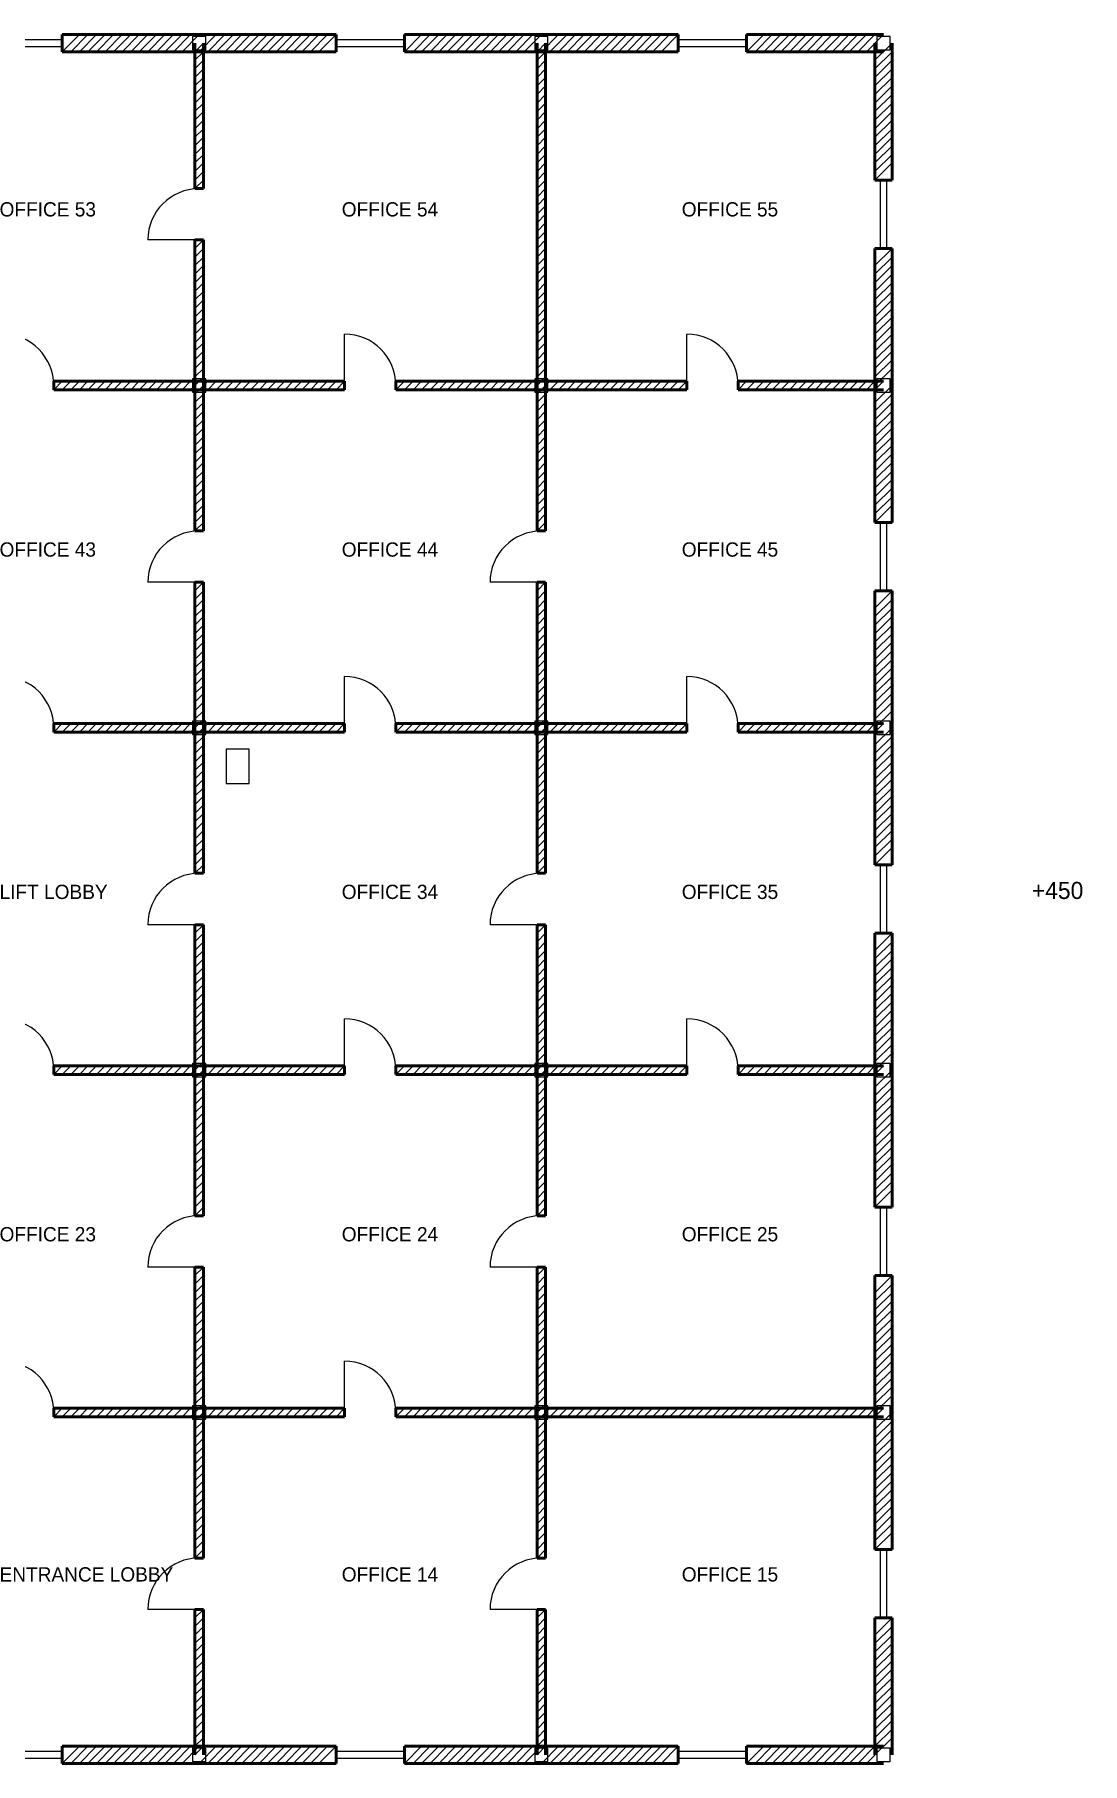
# Model space of a CAD drawing. Header units: millimetres. Extents: x -150 to 161599, y -3335 to 61200.
# Drawn here: x 15114 to 33488, y -150 to 30150 of the extents above; entities that cross this region are included whole.
import ezdxf

# ---------------------------------------------------------------- set-up
doc = ezdxf.new("R2010")
doc.units = ezdxf.units.MM
for name, color, linetype in [('COLUMN', 5, 'CONTINUOUS'), ('DOOR', 3, 'CONTINUOUS'), ('SANITARY', 7, 'CONTINUOUS'), ('TEXT', 6, 'CONTINUOUS'), ('WALL', 4, 'CONTINUOUS'), ('WIND', 2, 'CONTINUOUS')]:
    doc.layers.add(name, color=color, linetype=linetype)

msp = doc.modelspace()

# ---------------------------------------------------------------- linework, layer by layer
at = {"layer": 'COLUMN'}
for points in [[(17885, 29885), (18115, 29885), (18115, 30115), (17885, 30115)], [(23885, 29885), (24115, 29885), (24115, 30115), (23885, 30115)], [(29885, 29885), (30115, 29885), (30115, 30115), (29885, 30115)], [(17885, 23885), (18115, 23885), (18115, 24115), (17885, 24115)], [(23885, 23885), (24115, 23885), (24115, 24115), (23885, 24115)], [(29885, 23885), (30115, 23885), (30115, 24115), (29885, 24115)], [(17885, 17885), (18115, 17885), (18115, 18115), (17885, 18115)], [(23885, 17885), (24115, 17885), (24115, 18115), (23885, 18115)], [(29885, 17885), (30115, 17885), (30115, 18115), (29885, 18115)], [(17885, 11885), (18115, 11885), (18115, 12115), (17885, 12115)], [(23885, 11885), (24115, 11885), (24115, 12115), (23885, 12115)], [(29885, 11885), (30115, 11885), (30115, 12115), (29885, 12115)], [(17885, 5885), (18115, 5885), (18115, 6115), (17885, 6115)], [(23885, 5885), (24115, 5885), (24115, 6115), (23885, 6115)], [(29885, 5885), (30115, 5885), (30115, 6115), (29885, 6115)], [(17885, -115), (18115, -115), (18115, 115), (17885, 115)], [(23885, -115), (24115, -115), (24115, 115), (23885, 115)], [(29885, -115), (30115, -115), (30115, 115), (29885, 115)]]:
    msp.add_lwpolyline(points, close=True, dxfattribs=at)
at = {"layer": 'DOOR'}
for p, q in [((18000, 26550), (17100, 26550)), ((20550, 24000), (20550, 24900)), ((26550, 24000), (26550, 24900)), ((18000, 20550), (17100, 20550)), ((24000, 20550), (23100, 20550)), ((20550, 18000), (20550, 18900)), ((26550, 18000), (26550, 18900)), ((18000, 14550), (17100, 14550)), ((24000, 14550), (23100, 14550)), ((20550, 12000), (20550, 12900)), ((26550, 12000), (26550, 12900)), ((18000, 8550), (17100, 8550)), ((24000, 8550), (23100, 8550)), ((20550, 6000), (20550, 6900)), ((18000, 2550), (17100, 2550)), ((24000, 2550), (23100, 2550))]:
    msp.add_line(p, q, dxfattribs=at)
for centre, start, end in [((18000, 26550), 90, 180), ((14550, 24000), 0, 90), ((20550, 24000), 0, 90), ((26550, 24000), 0, 90), ((18000, 20550), 90, 180), ((24000, 20550), 90, 180), ((14550, 18000), 0, 90), ((20550, 18000), 0, 90), ((26550, 18000), 0, 90), ((18000, 14550), 90, 180), ((24000, 14550), 90, 180), ((14550, 12000), 0, 90), ((20550, 12000), 0, 90), ((26550, 12000), 0, 90), ((18000, 8550), 90, 180), ((24000, 8550), 90, 180), ((14550, 6000), 0, 90), ((20550, 6000), 0, 90), ((18000, 2550), 90, 180), ((24000, 2550), 90, 180)]:
    msp.add_arc(centre, 900, start, end, dxfattribs=at)
at = {"layer": 'SANITARY'}
msp.add_lwpolyline([(18475, 17025), (18875, 17025), (18875, 17625), (18475, 17625)], close=True, dxfattribs=at)
at = {"layer": 'WALL', "lineweight": 50}
for p, q in [((18000, 30150), (15600, 30150)), ((15600, 29850), (15600, 30150)), ((17925, 27450), (17925, 30000)), ((20400, 30150), (18000, 30150)), ((18075, 30000), (18075, 27450)), ((20400, 29850), (20400, 30150)), ((24000, 30150), (21600, 30150)), ((21600, 29850), (21600, 30150)), ((23925, 24000), (23925, 30000)), ((26400, 30150), (24000, 30150)), ((24075, 30000), (24075, 24000)), ((26400, 29850), (26400, 30150)), ((30000, 30150), (27600, 30150)), ((27600, 29850), (27600, 30150)), ((29850, 27600), (29850, 30000)), ((30150, 30000), (30150, 27600)), ((15600, 29850), (18000, 29850)), ((18000, 29850), (20400, 29850)), ((21600, 29850), (24000, 29850)), ((24000, 29850), (26400, 29850)), ((27600, 29850), (30000, 29850)), ((29850, 27600), (30150, 27600)), ((17925, 27450), (18075, 27450)), ((17925, 24000), (17925, 26550)), ((17925, 26550), (18075, 26550)), ((18075, 26550), (18075, 24000)), ((29850, 24000), (29850, 26400)), ((29850, 26400), (30150, 26400)), ((30150, 26400), (30150, 24000)), ((18000, 24075), (15450, 24075)), ((15450, 23925), (15450, 24075)), ((17925, 21450), (17925, 24000)), ((20550, 24075), (18000, 24075)), ((18075, 24000), (18075, 21450)), ((20550, 23925), (20550, 24075)), ((24000, 24075), (21450, 24075)), ((21450, 23925), (21450, 24075)), ((23925, 21450), (23925, 24000)), ((26550, 24075), (24000, 24075)), ((24075, 24000), (24075, 21450)), ((26550, 23925), (26550, 24075)), ((30000, 24075), (27450, 24075)), ((27450, 23925), (27450, 24075)), ((29850, 21600), (29850, 24000)), ((30150, 24000), (30150, 21600)), ((15450, 23925), (18000, 23925)), ((18000, 23925), (20550, 23925)), ((21450, 23925), (24000, 23925)), ((24000, 23925), (26550, 23925)), ((27450, 23925), (30000, 23925)), ((29850, 21600), (30150, 21600)), ((17925, 21450), (18075, 21450)), ((23925, 21450), (24075, 21450)), ((17925, 18000), (17925, 20550)), ((17925, 20550), (18075, 20550)), ((18075, 20550), (18075, 18000)), ((23925, 18000), (23925, 20550)), ((23925, 20550), (24075, 20550)), ((24075, 20550), (24075, 18000)), ((29850, 18000), (29850, 20400)), ((29850, 20400), (30150, 20400)), ((30150, 20400), (30150, 18000)), ((18000, 18075), (15450, 18075)), ((15450, 17925), (15450, 18075)), ((15450, 17925), (18000, 17925)), ((17925, 15450), (17925, 18000)), ((20550, 18075), (18000, 18075)), ((18000, 17925), (20550, 17925)), ((18075, 18000), (18075, 15450)), ((20550, 17925), (20550, 18075)), ((24000, 18075), (21450, 18075)), ((21450, 17925), (21450, 18075)), ((21450, 17925), (24000, 17925)), ((23925, 15450), (23925, 18000)), ((26550, 18075), (24000, 18075)), ((24000, 17925), (26550, 17925)), ((24075, 18000), (24075, 15450)), ((26550, 17925), (26550, 18075)), ((30000, 18075), (27450, 18075)), ((27450, 17925), (27450, 18075)), ((27450, 17925), (30000, 17925)), ((29850, 15600), (29850, 18000)), ((30150, 18000), (30150, 15600)), ((29850, 15600), (30150, 15600)), ((17925, 15450), (18075, 15450)), ((23925, 15450), (24075, 15450)), ((17925, 12000), (17925, 14550)), ((17925, 14550), (18075, 14550)), ((18075, 14550), (18075, 12000)), ((23925, 12000), (23925, 14550)), ((23925, 14550), (24075, 14550)), ((24075, 14550), (24075, 12000)), ((29850, 12000), (29850, 14400)), ((29850, 14400), (30150, 14400)), ((30150, 14400), (30150, 12000)), ((18000, 12075), (15450, 12075)), ((15450, 11925), (15450, 12075)), ((15450, 11925), (18000, 11925)), ((17925, 9450), (17925, 12000)), ((20550, 12075), (18000, 12075)), ((18000, 11925), (20550, 11925)), ((18075, 12000), (18075, 9450)), ((20550, 11925), (20550, 12075)), ((24000, 12075), (21450, 12075)), ((21450, 11925), (21450, 12075)), ((21450, 11925), (24000, 11925)), ((23925, 9450), (23925, 12000)), ((26550, 12075), (24000, 12075)), ((24000, 11925), (26550, 11925)), ((24075, 12000), (24075, 9450)), ((26550, 11925), (26550, 12075)), ((30000, 12075), (27450, 12075)), ((27450, 11925), (27450, 12075)), ((27450, 11925), (30000, 11925)), ((29850, 9600), (29850, 12000)), ((30150, 12000), (30150, 9600)), ((17925, 9450), (18075, 9450)), ((23925, 9450), (24075, 9450)), ((29850, 9600), (30150, 9600)), ((17925, 6000), (17925, 8550)), ((17925, 8550), (18075, 8550)), ((18075, 8550), (18075, 6000)), ((23925, 6000), (23925, 8550)), ((23925, 8550), (24075, 8550)), ((24075, 8550), (24075, 6000)), ((29850, 6000), (29850, 8400)), ((29850, 8400), (30150, 8400)), ((30150, 8400), (30150, 6000)), ((18000, 6075), (15450, 6075)), ((15450, 5925), (15450, 6075)), ((20550, 6075), (18000, 6075)), ((20550, 5925), (20550, 6075)), ((24000, 6075), (21450, 6075)), ((21450, 5925), (21450, 6075)), ((30000, 6075), (24000, 6075)), ((15450, 5925), (18000, 5925)), ((17925, 3450), (17925, 6000)), ((18000, 5925), (20550, 5925)), ((18075, 6000), (18075, 3450)), ((21450, 5925), (24000, 5925)), ((23925, 3450), (23925, 6000)), ((24000, 5925), (30000, 5925)), ((24075, 6000), (24075, 3450)), ((29850, 3600), (29850, 6000)), ((30150, 6000), (30150, 3600)), ((17925, 3450), (18075, 3450)), ((23925, 3450), (24075, 3450)), ((29850, 3600), (30150, 3600)), ((17925, 0), (17925, 2550)), ((17925, 2550), (18075, 2550)), ((18075, 2550), (18075, 0)), ((23925, 0), (23925, 2550)), ((23925, 2550), (24075, 2550)), ((24075, 2550), (24075, 0)), ((29850, 0), (29850, 2400)), ((29850, 2400), (30150, 2400)), ((30150, 2400), (30150, 0)), ((18000, 150), (15600, 150)), ((15600, -150), (15600, 150)), ((20400, 150), (18000, 150)), ((20400, -150), (20400, 150)), ((24000, 150), (21600, 150)), ((21600, -150), (21600, 150)), ((26400, 150), (24000, 150)), ((26400, -150), (26400, 150)), ((30000, 150), (27600, 150)), ((27600, -150), (27600, 150)), ((15600, -150), (18000, -150)), ((18000, -150), (20400, -150)), ((21600, -150), (24000, -150)), ((24000, -150), (26400, -150)), ((27600, -150), (30000, -150))]:
    msp.add_line(p, q, dxfattribs=at)
at = {"layer": 'WALL'}
for p, q in [((15600, 29850), (15900, 30150)), ((15750, 29850), (16050, 30150)), ((15900, 29850), (16200, 30150)), ((16050, 29850), (16350, 30150)), ((16200, 29850), (16500, 30150)), ((16350, 29850), (16650, 30150)), ((16500, 29850), (16800, 30150)), ((16650, 29850), (16950, 30150)), ((16800, 29850), (17100, 30150)), ((16950, 29850), (17250, 30150)), ((17100, 29850), (17400, 30150)), ((17250, 29850), (17550, 30150)), ((17400, 29850), (17700, 30150)), ((17550, 29850), (17850, 30150)), ((17700, 29850), (18000, 30150)), ((17925, 29850), (18075, 30000)), ((18000, 29850), (18300, 30150)), ((18150, 29850), (18450, 30150)), ((18300, 29850), (18600, 30150)), ((18450, 29850), (18750, 30150)), ((18600, 29850), (18900, 30150)), ((18750, 29850), (19050, 30150)), ((18900, 29850), (19200, 30150)), ((19050, 29850), (19350, 30150)), ((19200, 29850), (19500, 30150)), ((19350, 29850), (19650, 30150)), ((19500, 29850), (19800, 30150)), ((19650, 29850), (19950, 30150)), ((19800, 29850), (20100, 30150)), ((19950, 29850), (20250, 30150)), ((20100, 29850), (20400, 30150)), ((21600, 29850), (21900, 30150)), ((21750, 29850), (22050, 30150)), ((21900, 29850), (22200, 30150)), ((22050, 29850), (22350, 30150)), ((22200, 29850), (22500, 30150)), ((22350, 29850), (22650, 30150)), ((22500, 29850), (22800, 30150)), ((22650, 29850), (22950, 30150)), ((22800, 29850), (23100, 30150)), ((22950, 29850), (23250, 30150)), ((23100, 29850), (23400, 30150)), ((23250, 29850), (23550, 30150)), ((23400, 29850), (23700, 30150)), ((23550, 29850), (23850, 30150)), ((23700, 29850), (24000, 30150)), ((23925, 29850), (24075, 30000)), ((24000, 29850), (24300, 30150)), ((24150, 29850), (24450, 30150)), ((24300, 29850), (24600, 30150)), ((24450, 29850), (24750, 30150)), ((24600, 29850), (24900, 30150)), ((24750, 29850), (25050, 30150)), ((24900, 29850), (25200, 30150)), ((25050, 29850), (25350, 30150)), ((25200, 29850), (25500, 30150)), ((25350, 29850), (25650, 30150)), ((25500, 29850), (25800, 30150)), ((25650, 29850), (25950, 30150)), ((25800, 29850), (26100, 30150)), ((25950, 29850), (26250, 30150)), ((26100, 29850), (26400, 30150)), ((27600, 29850), (27900, 30150)), ((27750, 29850), (28050, 30150)), ((27900, 29850), (28200, 30150)), ((28050, 29850), (28350, 30150)), ((28200, 29850), (28500, 30150)), ((28350, 29850), (28650, 30150)), ((28500, 29850), (28800, 30150)), ((28650, 29850), (28950, 30150)), ((28800, 29850), (29100, 30150)), ((28950, 29850), (29250, 30150)), ((29100, 29850), (29400, 30150)), ((29250, 29850), (29550, 30150)), ((29400, 29850), (29700, 30150)), ((29550, 29850), (29850, 30150)), ((29700, 29850), (30000, 30150)), ((29850, 29700), (30150, 30000)), ((17925, 29700), (18075, 29850)), ((17925, 29550), (18075, 29700)), ((23925, 29700), (24075, 29850)), ((23925, 29550), (24075, 29700)), ((29850, 29550), (30150, 29850)), ((29850, 29400), (30150, 29700)), ((17925, 29400), (18075, 29550)), ((17925, 29250), (18075, 29400)), ((23925, 29400), (24075, 29550)), ((23925, 29250), (24075, 29400)), ((29850, 29250), (30150, 29550)), ((29850, 29100), (30150, 29400)), ((17925, 29100), (18075, 29250)), ((17925, 28950), (18075, 29100)), ((23925, 29100), (24075, 29250)), ((23925, 28950), (24075, 29100)), ((29850, 28950), (30150, 29250)), ((29850, 28800), (30150, 29100)), ((17925, 28800), (18075, 28950)), ((17925, 28650), (18075, 28800)), ((23925, 28800), (24075, 28950)), ((23925, 28650), (24075, 28800)), ((29850, 28650), (30150, 28950)), ((29850, 28500), (30150, 28800)), ((17925, 28500), (18075, 28650)), ((17925, 28350), (18075, 28500)), ((23925, 28500), (24075, 28650)), ((23925, 28350), (24075, 28500)), ((29850, 28350), (30150, 28650)), ((29850, 28200), (30150, 28500)), ((17925, 28200), (18075, 28350)), ((17925, 28050), (18075, 28200)), ((23925, 28200), (24075, 28350)), ((23925, 28050), (24075, 28200)), ((29850, 28050), (30150, 28350)), ((29850, 27900), (30150, 28200)), ((17925, 27900), (18075, 28050)), ((17925, 27750), (18075, 27900)), ((23925, 27900), (24075, 28050)), ((23925, 27750), (24075, 27900)), ((29850, 27750), (30150, 28050)), ((29850, 27600), (30150, 27900)), ((17925, 27600), (18075, 27750)), ((17925, 27450), (18075, 27600)), ((23925, 27600), (24075, 27750)), ((23925, 27450), (24075, 27600)), ((23925, 27300), (24075, 27450)), ((23925, 27150), (24075, 27300)), ((23925, 27000), (24075, 27150)), ((23925, 26850), (24075, 27000)), ((23925, 26700), (24075, 26850)), ((23925, 26550), (24075, 26700)), ((17925, 26400), (18075, 26550)), ((17925, 26250), (18075, 26400)), ((23925, 26400), (24075, 26550)), ((23925, 26250), (24075, 26400)), ((29850, 26100), (30150, 26400)), ((17925, 26100), (18075, 26250)), ((17925, 25950), (18075, 26100)), ((23925, 26100), (24075, 26250)), ((23925, 25950), (24075, 26100)), ((29850, 25950), (30150, 26250)), ((29850, 25800), (30150, 26100)), ((17925, 25800), (18075, 25950)), ((17925, 25650), (18075, 25800)), ((23925, 25800), (24075, 25950)), ((23925, 25650), (24075, 25800)), ((29850, 25650), (30150, 25950)), ((29850, 25500), (30150, 25800)), ((17925, 25500), (18075, 25650)), ((17925, 25350), (18075, 25500)), ((23925, 25500), (24075, 25650)), ((23925, 25350), (24075, 25500)), ((29850, 25350), (30150, 25650)), ((29850, 25200), (30150, 25500)), ((17925, 25200), (18075, 25350)), ((17925, 25050), (18075, 25200)), ((23925, 25200), (24075, 25350)), ((23925, 25050), (24075, 25200)), ((29850, 25050), (30150, 25350)), ((29850, 24900), (30150, 25200)), ((17925, 24900), (18075, 25050)), ((17925, 24750), (18075, 24900)), ((23925, 24900), (24075, 25050)), ((23925, 24750), (24075, 24900)), ((29850, 24750), (30150, 25050)), ((29850, 24600), (30150, 24900)), ((17925, 24600), (18075, 24750)), ((17925, 24450), (18075, 24600)), ((23925, 24600), (24075, 24750)), ((23925, 24450), (24075, 24600)), ((29850, 24450), (30150, 24750)), ((29850, 24300), (30150, 24600)), ((17925, 24300), (18075, 24450)), ((17925, 24150), (18075, 24300)), ((23925, 24300), (24075, 24450)), ((23925, 24150), (24075, 24300)), ((29850, 24150), (30150, 24450)), ((29850, 24000), (30150, 24300)), ((15450, 23925), (15600, 24075)), ((15600, 23925), (15750, 24075)), ((15750, 23925), (15900, 24075)), ((15900, 23925), (16050, 24075)), ((16050, 23925), (16200, 24075)), ((16200, 23925), (16350, 24075)), ((16350, 23925), (16500, 24075)), ((16500, 23925), (16650, 24075)), ((16650, 23925), (16800, 24075)), ((16800, 23925), (16950, 24075)), ((16950, 23925), (17100, 24075)), ((17100, 23925), (17250, 24075)), ((17250, 23925), (17400, 24075)), ((17400, 23925), (17550, 24075)), ((17550, 23925), (17700, 24075)), ((17700, 23925), (17850, 24075)), ((17850, 23925), (18000, 24075)), ((17925, 24000), (18075, 24150)), ((17925, 23850), (18075, 24000)), ((18000, 23925), (18150, 24075)), ((18150, 23925), (18300, 24075)), ((18300, 23925), (18450, 24075)), ((18450, 23925), (18600, 24075)), ((18600, 23925), (18750, 24075)), ((18750, 23925), (18900, 24075)), ((18900, 23925), (19050, 24075)), ((19050, 23925), (19200, 24075)), ((19200, 23925), (19350, 24075)), ((19350, 23925), (19500, 24075)), ((19500, 23925), (19650, 24075)), ((19650, 23925), (19800, 24075)), ((19800, 23925), (19950, 24075)), ((19950, 23925), (20100, 24075)), ((20100, 23925), (20250, 24075)), ((20250, 23925), (20400, 24075)), ((20400, 23925), (20550, 24075)), ((21450, 23925), (21600, 24075)), ((21600, 23925), (21750, 24075)), ((21750, 23925), (21900, 24075)), ((21900, 23925), (22050, 24075)), ((22050, 23925), (22200, 24075)), ((22200, 23925), (22350, 24075)), ((22350, 23925), (22500, 24075)), ((22500, 23925), (22650, 24075)), ((22650, 23925), (22800, 24075)), ((22800, 23925), (22950, 24075)), ((22950, 23925), (23100, 24075)), ((23100, 23925), (23250, 24075)), ((23250, 23925), (23400, 24075)), ((23400, 23925), (23550, 24075)), ((23550, 23925), (23700, 24075)), ((23700, 23925), (23850, 24075)), ((23850, 23925), (24000, 24075)), ((23925, 24000), (24075, 24150)), ((23925, 23850), (24075, 24000)), ((24000, 23925), (24150, 24075)), ((24150, 23925), (24300, 24075)), ((24300, 23925), (24450, 24075)), ((24450, 23925), (24600, 24075)), ((24600, 23925), (24750, 24075)), ((24750, 23925), (24900, 24075)), ((24900, 23925), (25050, 24075)), ((25050, 23925), (25200, 24075)), ((25200, 23925), (25350, 24075)), ((25350, 23925), (25500, 24075)), ((25500, 23925), (25650, 24075)), ((25650, 23925), (25800, 24075)), ((25800, 23925), (25950, 24075)), ((25950, 23925), (26100, 24075)), ((26100, 23925), (26250, 24075)), ((26250, 23925), (26400, 24075)), ((26400, 23925), (26550, 24075)), ((27450, 23925), (27600, 24075)), ((27600, 23925), (27750, 24075)), ((27750, 23925), (27900, 24075)), ((27900, 23925), (28050, 24075)), ((28050, 23925), (28200, 24075)), ((28200, 23925), (28350, 24075)), ((28350, 23925), (28500, 24075)), ((28500, 23925), (28650, 24075)), ((28650, 23925), (28800, 24075)), ((28800, 23925), (28950, 24075)), ((28950, 23925), (29100, 24075)), ((29100, 23925), (29250, 24075)), ((29250, 23925), (29400, 24075)), ((29400, 23925), (29550, 24075)), ((29550, 23925), (29700, 24075)), ((29700, 23925), (29850, 24075)), ((29850, 23925), (30000, 24075)), ((29850, 23700), (30150, 24000)), ((17925, 23700), (18075, 23850)), ((17925, 23550), (18075, 23700)), ((23925, 23700), (24075, 23850)), ((23925, 23550), (24075, 23700)), ((29850, 23550), (30150, 23850)), ((29850, 23400), (30150, 23700)), ((17925, 23400), (18075, 23550)), ((17925, 23250), (18075, 23400)), ((23925, 23400), (24075, 23550)), ((23925, 23250), (24075, 23400)), ((29850, 23250), (30150, 23550)), ((29850, 23100), (30150, 23400)), ((17925, 23100), (18075, 23250)), ((17925, 22950), (18075, 23100)), ((23925, 23100), (24075, 23250)), ((23925, 22950), (24075, 23100)), ((29850, 22950), (30150, 23250)), ((29850, 22800), (30150, 23100)), ((17925, 22800), (18075, 22950)), ((17925, 22650), (18075, 22800)), ((23925, 22800), (24075, 22950)), ((23925, 22650), (24075, 22800)), ((29850, 22650), (30150, 22950)), ((29850, 22500), (30150, 22800)), ((17925, 22500), (18075, 22650)), ((17925, 22350), (18075, 22500)), ((23925, 22500), (24075, 22650)), ((23925, 22350), (24075, 22500)), ((29850, 22350), (30150, 22650)), ((29850, 22200), (30150, 22500)), ((17925, 22200), (18075, 22350)), ((17925, 22050), (18075, 22200)), ((23925, 22200), (24075, 22350)), ((23925, 22050), (24075, 22200)), ((29850, 22050), (30150, 22350)), ((29850, 21900), (30150, 22200)), ((17925, 21900), (18075, 22050)), ((17925, 21750), (18075, 21900)), ((23925, 21900), (24075, 22050)), ((23925, 21750), (24075, 21900)), ((29850, 21750), (30150, 22050)), ((29850, 21600), (30150, 21900)), ((17925, 21600), (18075, 21750)), ((17925, 21450), (18075, 21600)), ((23925, 21600), (24075, 21750)), ((23925, 21450), (24075, 21600)), ((17925, 20400), (18075, 20550)), ((17925, 20250), (18075, 20400)), ((23925, 20400), (24075, 20550)), ((23925, 20250), (24075, 20400)), ((29850, 20100), (30150, 20400)), ((17925, 20100), (18075, 20250)), ((17925, 19950), (18075, 20100)), ((23925, 20100), (24075, 20250)), ((23925, 19950), (24075, 20100)), ((29850, 19950), (30150, 20250)), ((29850, 19800), (30150, 20100)), ((17925, 19800), (18075, 19950)), ((17925, 19650), (18075, 19800)), ((23925, 19800), (24075, 19950)), ((23925, 19650), (24075, 19800)), ((29850, 19650), (30150, 19950)), ((29850, 19500), (30150, 19800)), ((17925, 19500), (18075, 19650)), ((17925, 19350), (18075, 19500)), ((23925, 19500), (24075, 19650)), ((23925, 19350), (24075, 19500)), ((29850, 19350), (30150, 19650)), ((29850, 19200), (30150, 19500)), ((17925, 19200), (18075, 19350)), ((17925, 19050), (18075, 19200)), ((23925, 19200), (24075, 19350)), ((23925, 19050), (24075, 19200)), ((29850, 19050), (30150, 19350)), ((29850, 18900), (30150, 19200)), ((17925, 18900), (18075, 19050)), ((17925, 18750), (18075, 18900)), ((23925, 18900), (24075, 19050)), ((23925, 18750), (24075, 18900)), ((29850, 18750), (30150, 19050)), ((29850, 18600), (30150, 18900)), ((17925, 18600), (18075, 18750)), ((17925, 18450), (18075, 18600)), ((23925, 18600), (24075, 18750)), ((23925, 18450), (24075, 18600)), ((29850, 18450), (30150, 18750)), ((29850, 18300), (30150, 18600)), ((17925, 18300), (18075, 18450)), ((17925, 18150), (18075, 18300)), ((23925, 18300), (24075, 18450)), ((23925, 18150), (24075, 18300)), ((29850, 18150), (30150, 18450)), ((29850, 18000), (30150, 18300)), ((15450, 17925), (15600, 18075)), ((15600, 17925), (15750, 18075)), ((15750, 17925), (15900, 18075)), ((15900, 17925), (16050, 18075)), ((16050, 17925), (16200, 18075)), ((16200, 17925), (16350, 18075)), ((16350, 17925), (16500, 18075)), ((16500, 17925), (16650, 18075)), ((16650, 17925), (16800, 18075)), ((16800, 17925), (16950, 18075)), ((16950, 17925), (17100, 18075)), ((17100, 17925), (17250, 18075)), ((17250, 17925), (17400, 18075)), ((17400, 17925), (17550, 18075)), ((17550, 17925), (17700, 18075)), ((17700, 17925), (17850, 18075)), ((17850, 17925), (18000, 18075)), ((17925, 18000), (18075, 18150)), ((17925, 17850), (18075, 18000)), ((18000, 17925), (18150, 18075)), ((18150, 17925), (18300, 18075)), ((18300, 17925), (18450, 18075)), ((18450, 17925), (18600, 18075)), ((18600, 17925), (18750, 18075)), ((18750, 17925), (18900, 18075)), ((18900, 17925), (19050, 18075)), ((19050, 17925), (19200, 18075)), ((19200, 17925), (19350, 18075)), ((19350, 17925), (19500, 18075)), ((19500, 17925), (19650, 18075)), ((19650, 17925), (19800, 18075)), ((19800, 17925), (19950, 18075)), ((19950, 17925), (20100, 18075)), ((20100, 17925), (20250, 18075)), ((20250, 17925), (20400, 18075)), ((20400, 17925), (20550, 18075)), ((21450, 17925), (21600, 18075)), ((21600, 17925), (21750, 18075)), ((21750, 17925), (21900, 18075)), ((21900, 17925), (22050, 18075)), ((22050, 17925), (22200, 18075)), ((22200, 17925), (22350, 18075)), ((22350, 17925), (22500, 18075)), ((22500, 17925), (22650, 18075)), ((22650, 17925), (22800, 18075)), ((22800, 17925), (22950, 18075)), ((22950, 17925), (23100, 18075)), ((23100, 17925), (23250, 18075)), ((23250, 17925), (23400, 18075)), ((23400, 17925), (23550, 18075)), ((23550, 17925), (23700, 18075)), ((23700, 17925), (23850, 18075)), ((23850, 17925), (24000, 18075)), ((23925, 18000), (24075, 18150)), ((23925, 17850), (24075, 18000)), ((24000, 17925), (24150, 18075)), ((24150, 17925), (24300, 18075)), ((24300, 17925), (24450, 18075)), ((24450, 17925), (24600, 18075)), ((24600, 17925), (24750, 18075)), ((24750, 17925), (24900, 18075)), ((24900, 17925), (25050, 18075)), ((25050, 17925), (25200, 18075)), ((25200, 17925), (25350, 18075)), ((25350, 17925), (25500, 18075)), ((25500, 17925), (25650, 18075)), ((25650, 17925), (25800, 18075)), ((25800, 17925), (25950, 18075)), ((25950, 17925), (26100, 18075)), ((26100, 17925), (26250, 18075)), ((26250, 17925), (26400, 18075)), ((26400, 17925), (26550, 18075)), ((27450, 17925), (27600, 18075)), ((27600, 17925), (27750, 18075)), ((27750, 17925), (27900, 18075)), ((27900, 17925), (28050, 18075)), ((28050, 17925), (28200, 18075)), ((28200, 17925), (28350, 18075)), ((28350, 17925), (28500, 18075)), ((28500, 17925), (28650, 18075)), ((28650, 17925), (28800, 18075)), ((28800, 17925), (28950, 18075)), ((28950, 17925), (29100, 18075)), ((29100, 17925), (29250, 18075)), ((29250, 17925), (29400, 18075)), ((29400, 17925), (29550, 18075)), ((29550, 17925), (29700, 18075)), ((29700, 17925), (29850, 18075)), ((29850, 17925), (30000, 18075)), ((29850, 17700), (30150, 18000)), ((17925, 17700), (18075, 17850)), ((17925, 17550), (18075, 17700)), ((23925, 17700), (24075, 17850)), ((23925, 17550), (24075, 17700)), ((29850, 17550), (30150, 17850)), ((29850, 17400), (30150, 17700)), ((17925, 17400), (18075, 17550)), ((17925, 17250), (18075, 17400)), ((23925, 17400), (24075, 17550)), ((23925, 17250), (24075, 17400)), ((29850, 17250), (30150, 17550)), ((29850, 17100), (30150, 17400)), ((17925, 17100), (18075, 17250)), ((17925, 16950), (18075, 17100)), ((23925, 17100), (24075, 17250)), ((23925, 16950), (24075, 17100)), ((29850, 16950), (30150, 17250)), ((29850, 16800), (30150, 17100)), ((17925, 16800), (18075, 16950)), ((17925, 16650), (18075, 16800)), ((23925, 16800), (24075, 16950)), ((23925, 16650), (24075, 16800)), ((29850, 16650), (30150, 16950)), ((29850, 16500), (30150, 16800)), ((17925, 16500), (18075, 16650)), ((17925, 16350), (18075, 16500)), ((23925, 16500), (24075, 16650)), ((23925, 16350), (24075, 16500)), ((29850, 16350), (30150, 16650)), ((29850, 16200), (30150, 16500)), ((17925, 16200), (18075, 16350)), ((17925, 16050), (18075, 16200)), ((23925, 16200), (24075, 16350)), ((23925, 16050), (24075, 16200)), ((29850, 16050), (30150, 16350)), ((29850, 15900), (30150, 16200)), ((17925, 15900), (18075, 16050)), ((17925, 15750), (18075, 15900)), ((23925, 15900), (24075, 16050)), ((23925, 15750), (24075, 15900)), ((29850, 15750), (30150, 16050)), ((29850, 15600), (30150, 15900)), ((17925, 15600), (18075, 15750)), ((17925, 15450), (18075, 15600)), ((23925, 15600), (24075, 15750)), ((23925, 15450), (24075, 15600)), ((17925, 14400), (18075, 14550)), ((23925, 14400), (24075, 14550)), ((17925, 14250), (18075, 14400)), ((17925, 14100), (18075, 14250)), ((23925, 14250), (24075, 14400)), ((23925, 14100), (24075, 14250)), ((29850, 14100), (30150, 14400)), ((29850, 13950), (30150, 14250)), ((17925, 13950), (18075, 14100)), ((17925, 13800), (18075, 13950)), ((23925, 13950), (24075, 14100)), ((23925, 13800), (24075, 13950)), ((29850, 13800), (30150, 14100)), ((29850, 13650), (30150, 13950)), ((17925, 13650), (18075, 13800)), ((17925, 13500), (18075, 13650)), ((23925, 13650), (24075, 13800)), ((23925, 13500), (24075, 13650)), ((29850, 13500), (30150, 13800)), ((29850, 13350), (30150, 13650)), ((17925, 13350), (18075, 13500)), ((17925, 13200), (18075, 13350)), ((23925, 13350), (24075, 13500)), ((23925, 13200), (24075, 13350)), ((29850, 13200), (30150, 13500)), ((29850, 13050), (30150, 13350)), ((17925, 13050), (18075, 13200)), ((17925, 12900), (18075, 13050)), ((23925, 13050), (24075, 13200)), ((23925, 12900), (24075, 13050)), ((29850, 12900), (30150, 13200)), ((29850, 12750), (30150, 13050)), ((17925, 12750), (18075, 12900)), ((17925, 12600), (18075, 12750)), ((23925, 12750), (24075, 12900)), ((23925, 12600), (24075, 12750)), ((29850, 12600), (30150, 12900)), ((29850, 12450), (30150, 12750)), ((17925, 12450), (18075, 12600)), ((17925, 12300), (18075, 12450)), ((23925, 12450), (24075, 12600)), ((23925, 12300), (24075, 12450)), ((29850, 12300), (30150, 12600)), ((29850, 12150), (30150, 12450)), ((17925, 12150), (18075, 12300)), ((17925, 12000), (18075, 12150)), ((23925, 12150), (24075, 12300)), ((23925, 12000), (24075, 12150)), ((29850, 12000), (30150, 12300)), ((15450, 11925), (15600, 12075)), ((15600, 11925), (15750, 12075)), ((15750, 11925), (15900, 12075)), ((15900, 11925), (16050, 12075)), ((16050, 11925), (16200, 12075)), ((16200, 11925), (16350, 12075)), ((16350, 11925), (16500, 12075)), ((16500, 11925), (16650, 12075)), ((16650, 11925), (16800, 12075)), ((16800, 11925), (16950, 12075)), ((16950, 11925), (17100, 12075)), ((17100, 11925), (17250, 12075)), ((17250, 11925), (17400, 12075)), ((17400, 11925), (17550, 12075)), ((17550, 11925), (17700, 12075)), ((17700, 11925), (17850, 12075)), ((17850, 11925), (18000, 12075)), ((17925, 11850), (18075, 12000)), ((17925, 11700), (18075, 11850)), ((18000, 11925), (18150, 12075)), ((18150, 11925), (18300, 12075)), ((18300, 11925), (18450, 12075)), ((18450, 11925), (18600, 12075)), ((18600, 11925), (18750, 12075)), ((18750, 11925), (18900, 12075)), ((18900, 11925), (19050, 12075)), ((19050, 11925), (19200, 12075)), ((19200, 11925), (19350, 12075)), ((19350, 11925), (19500, 12075)), ((19500, 11925), (19650, 12075)), ((19650, 11925), (19800, 12075)), ((19800, 11925), (19950, 12075)), ((19950, 11925), (20100, 12075)), ((20100, 11925), (20250, 12075)), ((20250, 11925), (20400, 12075)), ((20400, 11925), (20550, 12075)), ((21450, 11925), (21600, 12075)), ((21600, 11925), (21750, 12075)), ((21750, 11925), (21900, 12075)), ((21900, 11925), (22050, 12075)), ((22050, 11925), (22200, 12075)), ((22200, 11925), (22350, 12075)), ((22350, 11925), (22500, 12075)), ((22500, 11925), (22650, 12075)), ((22650, 11925), (22800, 12075)), ((22800, 11925), (22950, 12075)), ((22950, 11925), (23100, 12075)), ((23100, 11925), (23250, 12075)), ((23250, 11925), (23400, 12075)), ((23400, 11925), (23550, 12075)), ((23550, 11925), (23700, 12075)), ((23700, 11925), (23850, 12075)), ((23850, 11925), (24000, 12075)), ((23925, 11850), (24075, 12000)), ((23925, 11700), (24075, 11850)), ((24000, 11925), (24150, 12075)), ((24150, 11925), (24300, 12075)), ((24300, 11925), (24450, 12075)), ((24450, 11925), (24600, 12075)), ((24600, 11925), (24750, 12075)), ((24750, 11925), (24900, 12075)), ((24900, 11925), (25050, 12075)), ((25050, 11925), (25200, 12075)), ((25200, 11925), (25350, 12075)), ((25350, 11925), (25500, 12075)), ((25500, 11925), (25650, 12075)), ((25650, 11925), (25800, 12075)), ((25800, 11925), (25950, 12075)), ((25950, 11925), (26100, 12075)), ((26100, 11925), (26250, 12075)), ((26250, 11925), (26400, 12075)), ((26400, 11925), (26550, 12075)), ((27450, 11925), (27600, 12075)), ((27600, 11925), (27750, 12075)), ((27750, 11925), (27900, 12075)), ((27900, 11925), (28050, 12075)), ((28050, 11925), (28200, 12075)), ((28200, 11925), (28350, 12075)), ((28350, 11925), (28500, 12075)), ((28500, 11925), (28650, 12075)), ((28650, 11925), (28800, 12075)), ((28800, 11925), (28950, 12075)), ((28950, 11925), (29100, 12075)), ((29100, 11925), (29250, 12075)), ((29250, 11925), (29400, 12075)), ((29400, 11925), (29550, 12075)), ((29550, 11925), (29700, 12075)), ((29700, 11925), (29850, 12075)), ((29850, 11925), (30000, 12075)), ((29850, 11700), (30150, 12000)), ((29850, 11550), (30150, 11850)), ((17925, 11550), (18075, 11700)), ((17925, 11400), (18075, 11550)), ((23925, 11550), (24075, 11700)), ((23925, 11400), (24075, 11550)), ((29850, 11400), (30150, 11700)), ((29850, 11250), (30150, 11550)), ((17925, 11250), (18075, 11400)), ((17925, 11100), (18075, 11250)), ((23925, 11250), (24075, 11400)), ((23925, 11100), (24075, 11250)), ((29850, 11100), (30150, 11400)), ((29850, 10950), (30150, 11250)), ((17925, 10950), (18075, 11100)), ((17925, 10800), (18075, 10950)), ((23925, 10950), (24075, 11100)), ((23925, 10800), (24075, 10950)), ((29850, 10800), (30150, 11100)), ((29850, 10650), (30150, 10950)), ((17925, 10650), (18075, 10800)), ((17925, 10500), (18075, 10650)), ((23925, 10650), (24075, 10800)), ((23925, 10500), (24075, 10650)), ((29850, 10500), (30150, 10800)), ((29850, 10350), (30150, 10650)), ((17925, 10350), (18075, 10500)), ((17925, 10200), (18075, 10350)), ((23925, 10350), (24075, 10500)), ((23925, 10200), (24075, 10350)), ((29850, 10200), (30150, 10500)), ((29850, 10050), (30150, 10350)), ((17925, 10050), (18075, 10200)), ((17925, 9900), (18075, 10050)), ((23925, 10050), (24075, 10200)), ((23925, 9900), (24075, 10050)), ((29850, 9900), (30150, 10200)), ((29850, 9750), (30150, 10050)), ((17925, 9750), (18075, 9900)), ((17925, 9600), (18075, 9750)), ((23925, 9750), (24075, 9900)), ((23925, 9600), (24075, 9750)), ((29850, 9600), (30150, 9900)), ((17925, 9450), (18075, 9600)), ((23925, 9450), (24075, 9600)), ((17925, 8400), (18075, 8550)), ((23925, 8400), (24075, 8550)), ((17925, 8250), (18075, 8400)), ((17925, 8100), (18075, 8250)), ((23925, 8250), (24075, 8400)), ((23925, 8100), (24075, 8250)), ((29850, 8100), (30150, 8400)), ((29850, 7950), (30150, 8250)), ((17925, 7950), (18075, 8100)), ((17925, 7800), (18075, 7950)), ((23925, 7950), (24075, 8100)), ((23925, 7800), (24075, 7950)), ((29850, 7800), (30150, 8100)), ((29850, 7650), (30150, 7950)), ((17925, 7650), (18075, 7800)), ((17925, 7500), (18075, 7650)), ((23925, 7650), (24075, 7800)), ((23925, 7500), (24075, 7650)), ((29850, 7500), (30150, 7800)), ((29850, 7350), (30150, 7650)), ((17925, 7350), (18075, 7500)), ((17925, 7200), (18075, 7350)), ((23925, 7350), (24075, 7500)), ((23925, 7200), (24075, 7350)), ((29850, 7200), (30150, 7500)), ((29850, 7050), (30150, 7350)), ((17925, 7050), (18075, 7200)), ((17925, 6900), (18075, 7050)), ((23925, 7050), (24075, 7200)), ((23925, 6900), (24075, 7050)), ((29850, 6900), (30150, 7200)), ((29850, 6750), (30150, 7050)), ((17925, 6750), (18075, 6900)), ((17925, 6600), (18075, 6750)), ((23925, 6750), (24075, 6900)), ((23925, 6600), (24075, 6750)), ((29850, 6600), (30150, 6900)), ((29850, 6450), (30150, 6750)), ((17925, 6450), (18075, 6600)), ((17925, 6300), (18075, 6450)), ((23925, 6450), (24075, 6600)), ((23925, 6300), (24075, 6450)), ((29850, 6300), (30150, 6600)), ((29850, 6150), (30150, 6450)), ((15450, 5925), (15600, 6075)), ((15600, 5925), (15750, 6075)), ((15750, 5925), (15900, 6075)), ((15900, 5925), (16050, 6075)), ((16050, 5925), (16200, 6075)), ((16200, 5925), (16350, 6075)), ((16350, 5925), (16500, 6075)), ((16500, 5925), (16650, 6075)), ((16650, 5925), (16800, 6075)), ((16800, 5925), (16950, 6075)), ((16950, 5925), (17100, 6075)), ((17100, 5925), (17250, 6075)), ((17250, 5925), (17400, 6075)), ((17400, 5925), (17550, 6075)), ((17550, 5925), (17700, 6075)), ((17700, 5925), (17850, 6075)), ((17850, 5925), (18000, 6075)), ((17925, 6150), (18075, 6300)), ((17925, 6000), (18075, 6150)), ((18000, 5925), (18150, 6075)), ((18150, 5925), (18300, 6075)), ((18300, 5925), (18450, 6075)), ((18450, 5925), (18600, 6075)), ((18600, 5925), (18750, 6075)), ((18750, 5925), (18900, 6075)), ((18900, 5925), (19050, 6075)), ((19050, 5925), (19200, 6075)), ((19200, 5925), (19350, 6075)), ((19350, 5925), (19500, 6075)), ((19500, 5925), (19650, 6075)), ((19650, 5925), (19800, 6075)), ((19800, 5925), (19950, 6075)), ((19950, 5925), (20100, 6075)), ((20100, 5925), (20250, 6075)), ((20250, 5925), (20400, 6075)), ((20400, 5925), (20550, 6075)), ((21450, 5925), (21600, 6075)), ((21600, 5925), (21750, 6075)), ((21750, 5925), (21900, 6075)), ((21900, 5925), (22050, 6075)), ((22050, 5925), (22200, 6075)), ((22200, 5925), (22350, 6075)), ((22350, 5925), (22500, 6075)), ((22500, 5925), (22650, 6075)), ((22650, 5925), (22800, 6075)), ((22800, 5925), (22950, 6075)), ((22950, 5925), (23100, 6075)), ((23100, 5925), (23250, 6075)), ((23250, 5925), (23400, 6075)), ((23400, 5925), (23550, 6075)), ((23550, 5925), (23700, 6075)), ((23700, 5925), (23850, 6075)), ((23850, 5925), (24000, 6075)), ((23925, 6150), (24075, 6300)), ((23925, 6000), (24075, 6150)), ((24000, 5925), (24150, 6075)), ((24150, 5925), (24300, 6075)), ((24300, 5925), (24450, 6075)), ((24450, 5925), (24600, 6075)), ((24600, 5925), (24750, 6075)), ((24750, 5925), (24900, 6075)), ((24900, 5925), (25050, 6075)), ((25050, 5925), (25200, 6075)), ((25200, 5925), (25350, 6075)), ((25350, 5925), (25500, 6075)), ((25500, 5925), (25650, 6075)), ((25650, 5925), (25800, 6075)), ((25800, 5925), (25950, 6075)), ((25950, 5925), (26100, 6075)), ((26100, 5925), (26250, 6075)), ((26250, 5925), (26400, 6075)), ((26400, 5925), (26550, 6075)), ((26550, 5925), (26700, 6075)), ((26700, 5925), (26850, 6075)), ((26850, 5925), (27000, 6075)), ((27000, 5925), (27150, 6075)), ((27150, 5925), (27300, 6075)), ((27300, 5925), (27450, 6075)), ((27450, 5925), (27600, 6075)), ((27600, 5925), (27750, 6075)), ((27750, 5925), (27900, 6075)), ((27900, 5925), (28050, 6075)), ((28050, 5925), (28200, 6075)), ((28200, 5925), (28350, 6075)), ((28350, 5925), (28500, 6075)), ((28500, 5925), (28650, 6075)), ((28650, 5925), (28800, 6075)), ((28800, 5925), (28950, 6075)), ((28950, 5925), (29100, 6075)), ((29100, 5925), (29250, 6075)), ((29250, 5925), (29400, 6075)), ((29400, 5925), (29550, 6075)), ((29550, 5925), (29700, 6075)), ((29700, 5925), (29850, 6075)), ((29850, 6000), (30150, 6300)), ((29850, 5925), (30000, 6075)), ((17925, 5850), (18075, 6000)), ((17925, 5700), (18075, 5850)), ((23925, 5850), (24075, 6000)), ((23925, 5700), (24075, 5850)), ((29850, 5700), (30150, 6000)), ((29850, 5550), (30150, 5850)), ((17925, 5550), (18075, 5700)), ((17925, 5400), (18075, 5550)), ((23925, 5550), (24075, 5700)), ((23925, 5400), (24075, 5550)), ((29850, 5400), (30150, 5700)), ((29850, 5250), (30150, 5550)), ((17925, 5250), (18075, 5400)), ((17925, 5100), (18075, 5250)), ((23925, 5250), (24075, 5400)), ((23925, 5100), (24075, 5250)), ((29850, 5100), (30150, 5400)), ((29850, 4950), (30150, 5250)), ((17925, 4950), (18075, 5100)), ((17925, 4800), (18075, 4950)), ((23925, 4950), (24075, 5100)), ((23925, 4800), (24075, 4950)), ((29850, 4800), (30150, 5100)), ((29850, 4650), (30150, 4950)), ((17925, 4650), (18075, 4800)), ((17925, 4500), (18075, 4650)), ((23925, 4650), (24075, 4800)), ((23925, 4500), (24075, 4650)), ((29850, 4500), (30150, 4800)), ((29850, 4350), (30150, 4650)), ((17925, 4350), (18075, 4500)), ((17925, 4200), (18075, 4350)), ((23925, 4350), (24075, 4500)), ((23925, 4200), (24075, 4350)), ((29850, 4200), (30150, 4500)), ((29850, 4050), (30150, 4350)), ((17925, 4050), (18075, 4200)), ((17925, 3900), (18075, 4050)), ((23925, 4050), (24075, 4200)), ((23925, 3900), (24075, 4050)), ((29850, 3900), (30150, 4200)), ((29850, 3750), (30150, 4050)), ((17925, 3750), (18075, 3900)), ((17925, 3600), (18075, 3750)), ((23925, 3750), (24075, 3900)), ((23925, 3600), (24075, 3750)), ((29850, 3600), (30150, 3900)), ((17925, 3450), (18075, 3600)), ((23925, 3450), (24075, 3600)), ((17925, 2400), (18075, 2550)), ((23925, 2400), (24075, 2550)), ((17925, 2250), (18075, 2400)), ((17925, 2100), (18075, 2250)), ((23925, 2250), (24075, 2400)), ((23925, 2100), (24075, 2250)), ((29850, 2100), (30150, 2400)), ((29850, 1950), (30150, 2250)), ((17925, 1950), (18075, 2100)), ((17925, 1800), (18075, 1950)), ((23925, 1950), (24075, 2100)), ((23925, 1800), (24075, 1950)), ((29850, 1800), (30150, 2100)), ((29850, 1650), (30150, 1950)), ((17925, 1650), (18075, 1800)), ((17925, 1500), (18075, 1650)), ((23925, 1650), (24075, 1800)), ((23925, 1500), (24075, 1650)), ((29850, 1500), (30150, 1800)), ((29850, 1350), (30150, 1650)), ((17925, 1350), (18075, 1500)), ((17925, 1200), (18075, 1350)), ((23925, 1350), (24075, 1500)), ((23925, 1200), (24075, 1350)), ((29850, 1200), (30150, 1500)), ((29850, 1050), (30150, 1350)), ((17925, 1050), (18075, 1200)), ((17925, 900), (18075, 1050)), ((23925, 1050), (24075, 1200)), ((23925, 900), (24075, 1050)), ((29850, 900), (30150, 1200)), ((29850, 750), (30150, 1050)), ((17925, 750), (18075, 900)), ((17925, 600), (18075, 750)), ((23925, 750), (24075, 900)), ((23925, 600), (24075, 750)), ((29850, 600), (30150, 900)), ((29850, 450), (30150, 750)), ((17925, 450), (18075, 600)), ((17925, 300), (18075, 450)), ((23925, 450), (24075, 600)), ((23925, 300), (24075, 450)), ((29850, 300), (30150, 600)), ((29850, 150), (30150, 450)), ((15600, -150), (15900, 150)), ((15750, -150), (16050, 150)), ((15900, -150), (16200, 150)), ((16050, -150), (16350, 150)), ((16200, -150), (16500, 150)), ((16350, -150), (16650, 150)), ((16500, -150), (16800, 150)), ((16650, -150), (16950, 150)), ((16800, -150), (17100, 150)), ((16950, -150), (17250, 150)), ((17100, -150), (17400, 150)), ((17250, -150), (17550, 150)), ((17400, -150), (17700, 150)), ((17550, -150), (17850, 150)), ((17700, -150), (18000, 150)), ((17925, 150), (18075, 300)), ((17925, 0), (18075, 150)), ((18000, -150), (18300, 150)), ((18150, -150), (18450, 150)), ((18300, -150), (18600, 150)), ((18450, -150), (18750, 150)), ((18600, -150), (18900, 150)), ((18750, -150), (19050, 150)), ((18900, -150), (19200, 150)), ((19050, -150), (19350, 150)), ((19200, -150), (19500, 150)), ((19350, -150), (19650, 150)), ((19500, -150), (19800, 150)), ((19650, -150), (19950, 150)), ((19800, -150), (20100, 150)), ((19950, -150), (20250, 150)), ((20100, -150), (20400, 150)), ((21600, -150), (21900, 150)), ((21750, -150), (22050, 150)), ((21900, -150), (22200, 150)), ((22050, -150), (22350, 150)), ((22200, -150), (22500, 150)), ((22350, -150), (22650, 150)), ((22500, -150), (22800, 150)), ((22650, -150), (22950, 150)), ((22800, -150), (23100, 150)), ((22950, -150), (23250, 150)), ((23100, -150), (23400, 150)), ((23250, -150), (23550, 150)), ((23400, -150), (23700, 150)), ((23550, -150), (23850, 150)), ((23700, -150), (24000, 150)), ((23925, 150), (24075, 300)), ((23925, 0), (24075, 150)), ((24000, -150), (24300, 150)), ((24150, -150), (24450, 150)), ((24300, -150), (24600, 150)), ((24450, -150), (24750, 150)), ((24600, -150), (24900, 150)), ((24750, -150), (25050, 150)), ((24900, -150), (25200, 150)), ((25050, -150), (25350, 150)), ((25200, -150), (25500, 150)), ((25350, -150), (25650, 150)), ((25500, -150), (25800, 150)), ((25650, -150), (25950, 150)), ((25800, -150), (26100, 150)), ((25950, -150), (26250, 150)), ((26100, -150), (26400, 150)), ((27600, -150), (27900, 150)), ((27750, -150), (28050, 150)), ((27900, -150), (28200, 150)), ((28050, -150), (28350, 150)), ((28200, -150), (28500, 150)), ((28350, -150), (28650, 150)), ((28500, -150), (28800, 150)), ((28650, -150), (28950, 150)), ((28800, -150), (29100, 150)), ((28950, -150), (29250, 150)), ((29100, -150), (29400, 150)), ((29250, -150), (29550, 150)), ((29400, -150), (29700, 150)), ((29550, -150), (29850, 150)), ((29700, -150), (30000, 150)), ((29850, 0), (30150, 300))]:
    msp.add_line(p, q, dxfattribs=at)
at = {"layer": 'WIND'}
for points in [[(14400, 29940), (15600, 29940), (15600, 30060), (14400, 30060)], [(20400, 29940), (21600, 29940), (21600, 30060), (20400, 30060)], [(26400, 29940), (27600, 29940), (27600, 30060), (26400, 30060)], [(29940, 26400), (30060, 26400), (30060, 27600), (29940, 27600)], [(29940, 20400), (30060, 20400), (30060, 21600), (29940, 21600)], [(29940, 14400), (30060, 14400), (30060, 15600), (29940, 15600)], [(29940, 8400), (30060, 8400), (30060, 9600), (29940, 9600)], [(29940, 2400), (30060, 2400), (30060, 3600), (29940, 3600)], [(14400, -60), (15600, -60), (15600, 60), (14400, 60)], [(20400, -60), (21600, -60), (21600, 60), (20400, 60)], [(26400, -60), (27600, -60), (27600, 60), (26400, 60)]]:
    msp.add_lwpolyline(points, close=True, dxfattribs=at)

# ---------------------------------------------------------------- texts
at = {"layer": 'TEXT'}
for s, height, p in [('OFFICE 53', 250, (14500, 26962)), ('OFFICE 54', 250, (20500, 26962)), ('OFFICE 55', 250, (26462, 26962)), ('OFFICE 43', 250, (14500, 21000)), ('OFFICE 44', 250, (20500, 21000)), ('OFFICE 45', 250, (26462, 21000)), ('LIFT LOBBY', 250, (14500, 15000)), ('OFFICE 34', 250, (20500, 15000)), ('OFFICE 35', 250, (26462, 15000)), ('+450', 300, (32600, 15000)), ('OFFICE 23', 250, (14500, 9000)), ('OFFICE 24', 250, (20500, 9000)), ('OFFICE 25', 250, (26462, 9000)), ('ENTRANCE LOBBY', 250, (14500, 3038)), ('OFFICE 14', 250, (20500, 3038)), ('OFFICE 15', 250, (26462, 3038))]:
    msp.add_text(s, height=height, dxfattribs=at).set_placement(p)

doc.saveas('drawing.dxf')
